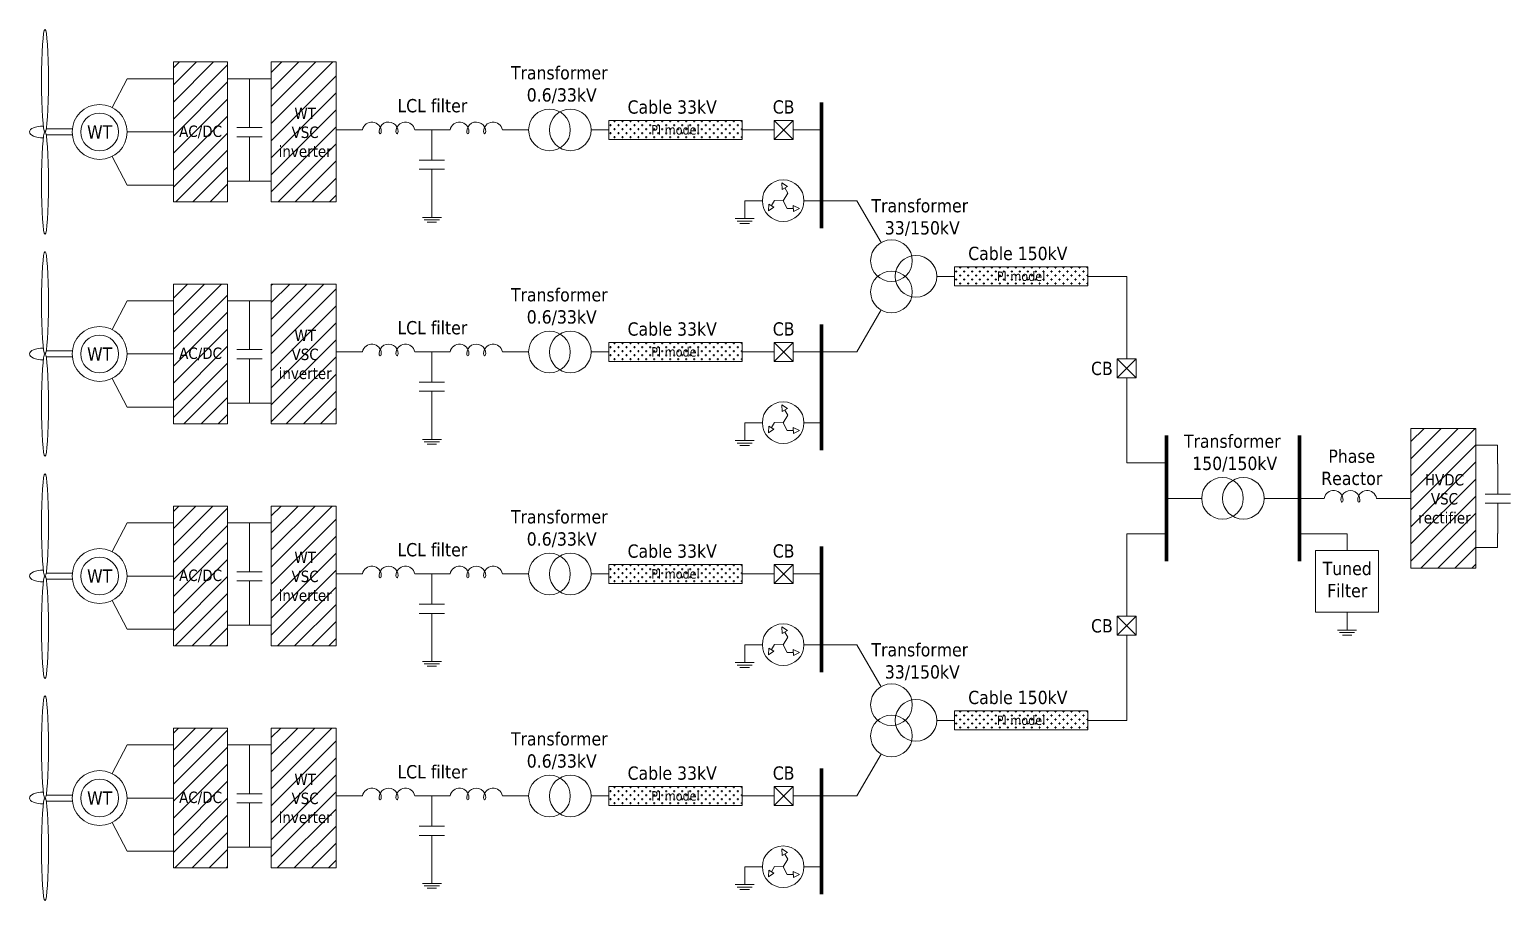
# Model space of a CAD drawing. Header units: millimetres. Extents: x 4328 to 5468, y 449 to 2965.
# Drawn here: x 4442.4 to 4687, y 2821.3 to 2965.1 of the extents above; entities that cross this region are included whole.
import ezdxf

# ---------------------------------------------------------------- set-up
doc = ezdxf.new("R2010")
doc.units = ezdxf.units.MM
doc.layers.get('0').update_dxf_attribs({"lineweight": 18})
doc.styles.add('Tahoma', font='tahoma.ttf')
pattern_1 = [(45, (3161.4237, 1914.605), (-1.4081042, 1.4081042), [])]
pattern_2 = [(45, (2537.4207, 1593.3266), (-1.4081042, 1.4081042), [])]

# ---------------------------------------------------------------- blocks, each defined once
blk = doc.blocks.new('kondensator')
for p, q in [((3389.41, 1425.75), (3389.41, 1412.38)), ((3394.26, 1425.75), (3394.26, 1412.38)), ((3373.53, 1419.07), (3377.98, 1419.07)), ((3377.98, 1419.07), (3389.41, 1419.07)), ((3394.26, 1419.07), (3405.69, 1419.07)), ((3405.69, 1419.07), (3410.14, 1419.07))]:
    blk.add_line(p, q)
blk = doc.blocks.new('uziemienie')
for p, q in [((3391.8, 1403.17), (3391.8, 1393.74)), ((3386.8, 1393.74), (3396.8, 1393.74)), ((3387.82, 1392.45), (3395.77, 1392.45)), ((3389.3, 1391.17), (3394.3, 1391.17))]:
    blk.add_line(p, q)
blk = doc.blocks.new('cewka')
for p, q in [((3373.53, 1451.88), (3378.05, 1451.88)), ((3405.62, 1451.88), (3410.14, 1451.88))]:
    blk.add_line(p, q)
for centre, radius, start, end in [((3382.98, 1451.03), 5, 358.76087, 170.19377), ((3391.84, 1451.03), 5, 358.76087, 180), ((3400.69, 1451.03), 5, 9.80623, 180), ((3396.27, 1451.03), 0.575, 349.15829, 10.84171)]:
    blk.add_arc(centre, radius, start, end)
for centre in [(3387.41, 1451.03), (3396.27, 1451.03)]:
    blk.add_ellipse(centre, major_axis=(0, -1.2), ratio=0.473983, start_param=4.712389, end_param=7.853982)

msp = doc.modelspace()

# ---------------------------------------------------------------- hatches: boundary and pattern name
at = {"transparency": 33554534}
h = msp.add_hatch(dxfattribs=at)
h.set_pattern_fill('ANSI31', color=256, scale=0.6272)
h.set_pattern_definition(pattern_2)
h.paths.add_polyline_path([(4475.08, 2959.78), (4466.13, 2959.78), (4466.13, 2936.67), (4475.08, 2936.67)])
h.paths.add_polyline_path([(4493.01, 2959.78), (4482.28, 2959.78), (4482.28, 2936.67), (4493.01, 2936.67)])
h.paths.add_polyline_path([(4466.44, 2946.44), (4474.8, 2946.44), (4474.8, 2950.5), (4466.44, 2950.5)], flags=24)
h.paths.add_polyline_path([(4482.95, 2943.06), (4492.67, 2943.06), (4492.67, 2953.44), (4482.95, 2953.44)], flags=24)
h = msp.add_hatch(dxfattribs=at)
h.set_pattern_fill('CROSS', color=256, scale=0.103488)
h.set_pattern_definition([(0, (3161.42366, 1987.9318), (0.6571488, 0.6571488), [0.3285744, -0.9857232]), (90, (3161.58795, 1987.7675), (-0.6571488, 0.6571488), [0.3285744, -0.9857232])])
h.paths.add_polyline_path([(4560.05, 2950.14), (4538.03, 2950.14), (4538.03, 2946.97), (4560.05, 2946.97)])
h.paths.add_polyline_path([(4544.4, 2946.92), (4553.66, 2946.92), (4553.66, 2950.3), (4544.4, 2950.3)], flags=9)
h = msp.add_hatch(dxfattribs=at)
h.set_pattern_fill('CROSS', color=256, scale=0.103488)
h.set_pattern_definition([(0, (3218.51604, 1963.75946), (0.6571488, 0.6571488), [0.3285744, -0.9857232]), (90, (3218.6803, 1963.5952), (-0.6571488, 0.6571488), [0.3285744, -0.9857232])])
h.paths.add_polyline_path([(4617.14, 2925.97), (4595.12, 2925.97), (4595.12, 2922.8), (4617.14, 2922.8)])
h.paths.add_polyline_path([(4601.5, 2922.74), (4610.75, 2922.74), (4610.75, 2926.13), (4601.5, 2926.13)], flags=9)
h = msp.add_hatch(dxfattribs=at)
h.set_pattern_fill('ANSI31', color=256, scale=0.6272)
h.set_pattern_definition(pattern_1)
h.paths.add_polyline_path([(4466.13, 2900), (4475.08, 2900), (4475.08, 2923.11), (4466.13, 2923.11)])
h.paths.add_polyline_path([(4482.28, 2923.11), (4482.28, 2900), (4493.01, 2900), (4493.01, 2923.11)])
h.paths.add_polyline_path([(4466.44, 2909.77), (4474.8, 2909.77), (4474.8, 2913.84), (4466.44, 2913.84)], flags=24)
h.paths.add_polyline_path([(4482.95, 2906.39), (4492.67, 2906.39), (4492.67, 2916.78), (4482.95, 2916.78)], flags=24)
h = msp.add_hatch(dxfattribs=at)
h.set_pattern_fill('CROSS', color=256, scale=0.103488)
h.set_pattern_definition([(0, (3161.42366, 1951.2684), (0.6571488, 0.6571488), [0.3285744, -0.9857232]), (90, (3161.58795, 1951.1041), (-0.6571488, 0.6571488), [0.3285744, -0.9857232])])
h.paths.add_polyline_path([(4560.05, 2913.48), (4538.03, 2913.48), (4538.03, 2910.31), (4560.05, 2910.31)])
h.paths.add_polyline_path([(4544.4, 2910.25), (4553.66, 2910.25), (4553.66, 2913.64), (4544.4, 2913.64)], flags=9)
h = msp.add_hatch(dxfattribs=at)
h.set_pattern_fill('ANSI31', color=256, scale=0.6272)
h.set_pattern_definition(pattern_1)
h.paths.add_polyline_path([(4681.26, 2899.27), (4670.53, 2899.27), (4670.53, 2876.17), (4681.26, 2876.17)])
h.paths.add_polyline_path([(4671.19, 2882.48), (4680.79, 2882.48), (4680.79, 2892.95), (4671.19, 2892.95)], flags=24)
h = msp.add_hatch(dxfattribs=at)
h.set_pattern_fill('ANSI31', color=256, scale=0.6272)
h.set_pattern_definition(pattern_2)
h.paths.add_polyline_path([(4475.08, 2886.45), (4466.13, 2886.45), (4466.13, 2863.34), (4475.08, 2863.34)])
h.paths.add_polyline_path([(4493.01, 2886.45), (4482.28, 2886.45), (4482.28, 2863.34), (4493.01, 2863.34)])
h.paths.add_polyline_path([(4466.44, 2873.11), (4474.8, 2873.11), (4474.8, 2877.17), (4466.44, 2877.17)], flags=24)
h.paths.add_polyline_path([(4482.95, 2869.73), (4492.67, 2869.73), (4492.67, 2880.11), (4482.95, 2880.11)], flags=24)
h = msp.add_hatch(dxfattribs=at)
h.set_pattern_fill('CROSS', color=256, scale=0.103488)
h.set_pattern_definition([(0, (3161.42366, 1914.60495), (0.6571488, 0.6571488), [0.3285744, -0.9857232]), (90, (3161.58795, 1914.44066), (-0.6571488, 0.6571488), [0.3285744, -0.9857232])])
h.paths.add_polyline_path([(4538.03, 2876.81), (4538.03, 2873.64), (4560.05, 2873.64), (4560.05, 2876.81)])
h.paths.add_polyline_path([(4544.4, 2873.59), (4553.66, 2873.59), (4553.66, 2876.98), (4544.4, 2876.98)], flags=9)
h = msp.add_hatch(dxfattribs=at)
h.set_pattern_fill('CROSS', color=256, scale=0.103488)
h.set_pattern_definition([(0, (3218.51604, 1890.4326), (0.6571488, 0.6571488), [0.3285744, -0.9857232]), (90, (3218.6803, 1890.26834), (-0.6571488, 0.6571488), [0.3285744, -0.9857232])])
h.paths.add_polyline_path([(4617.14, 2852.64), (4595.12, 2852.64), (4595.12, 2849.47), (4617.14, 2849.47)])
h.paths.add_polyline_path([(4601.5, 2849.42), (4610.75, 2849.42), (4610.75, 2852.8), (4601.5, 2852.8)], flags=9)
h = msp.add_hatch(dxfattribs=at)
h.set_pattern_fill('ANSI31', color=256, scale=0.6272)
h.set_pattern_definition(pattern_2)
h.paths.add_polyline_path([(4475.08, 2849.78), (4466.13, 2849.78), (4466.13, 2826.68), (4475.08, 2826.68)])
h.paths.add_polyline_path([(4493.01, 2849.78), (4482.28, 2849.78), (4482.28, 2826.68), (4493.01, 2826.68)])
h.paths.add_polyline_path([(4466.44, 2836.45), (4474.8, 2836.45), (4474.8, 2840.51), (4466.44, 2840.51)], flags=24)
h.paths.add_polyline_path([(4482.95, 2833.07), (4492.67, 2833.07), (4492.67, 2843.45), (4482.95, 2843.45)], flags=24)
h = msp.add_hatch(dxfattribs=at)
h.set_pattern_fill('CROSS', color=256, scale=0.103488)
h.set_pattern_definition([(0, (3161.42366, 1877.94153), (0.6571488, 0.6571488), [0.3285744, -0.9857232]), (90, (3161.58795, 1877.77725), (-0.6571488, 0.6571488), [0.3285744, -0.9857232])])
h.paths.add_polyline_path([(4560.05, 2840.15), (4538.03, 2840.15), (4538.03, 2836.98), (4560.05, 2836.98)])
h.paths.add_polyline_path([(4544.4, 2836.93), (4553.66, 2836.93), (4553.66, 2840.31), (4544.4, 2840.31)], flags=9)

# ---------------------------------------------------------------- linework, layer by layer
for p, q in [((4458.46, 2957.02), (4456.01, 2952.25)), ((4466.13, 2957.02), (4458.46, 2957.02)), ((4478.68, 2957.02), (4475.08, 2957.02)), ((4482.28, 2957.02), (4478.68, 2957.02)), ((4478.68, 2953.91), (4478.68, 2957.02)), ((4565.34, 2950.12), (4568.48, 2946.99)), ((4568.48, 2950.12), (4565.34, 2946.99)), ((4445.11, 2948.72), (4449.41, 2948.72)), ((4445.11, 2947.72), (4449.41, 2947.72)), ((4466.13, 2948.22), (4458.46, 2948.22)), ((4493.01, 2948.56), (4495.93, 2948.56)), ((4507.41, 2948.56), (4510.4, 2948.56)), ((4521.88, 2948.56), (4524.8, 2948.56)), ((4535.11, 2948.56), (4538.03, 2948.56)), ((4560.05, 2948.56), (4565.34, 2948.56)), ((4568.48, 2948.56), (4573.19, 2948.56)), ((4458.46, 2939.42), (4456.01, 2944.19)), ((4478.68, 2940.09), (4475.08, 2940.09)), ((4478.68, 2942.43), (4478.68, 2940.09)), ((4482.28, 2940.09), (4478.68, 2940.09)), ((4466.13, 2939.42), (4458.46, 2939.42)), ((4566.6, 2939.84), (4566.69, 2938.72)), ((4566.6, 2939.84), (4567.53, 2939.21)), ((4566.69, 2938.72), (4567.53, 2939.21)), ((4566.84, 2936.87), (4567.62, 2938.11)), ((4567.62, 2938.11), (4567.11, 2938.97)), ((4560.49, 2936.87), (4563.4, 2936.87)), ((4564.39, 2935.19), (4564.47, 2936.3)), ((4564.39, 2935.19), (4565.31, 2935.82)), ((4565.31, 2935.82), (4564.47, 2936.3)), ((4565.38, 2936.93), (4564.89, 2936.06)), ((4566.84, 2936.87), (4565.38, 2936.93)), ((4566.84, 2936.87), (4567.52, 2935.58)), ((4567.52, 2935.58), (4568.51, 2935.59)), ((4569.52, 2935.6), (4568.51, 2936.08)), ((4568.51, 2936.08), (4568.52, 2935.1)), ((4569.52, 2935.6), (4568.52, 2935.1)), ((4570.28, 2936.87), (4573.19, 2936.87)), ((4573.19, 2936.87), (4579.02, 2936.87)), ((4579.02, 2936.87), (4583.01, 2929.94)), ((4592.21, 2924.38), (4595.12, 2924.38)), ((4617.14, 2924.38), (4623.58, 2924.38)), ((4623.58, 2924.38), (4623.58, 2910.74)), ((4458.46, 2920.36), (4456.01, 2915.59)), ((4466.13, 2920.36), (4458.46, 2920.36)), ((4478.68, 2920.36), (4475.08, 2920.36)), ((4482.28, 2920.36), (4478.68, 2920.36)), ((4478.68, 2917.25), (4478.68, 2920.36)), ((4579.02, 2911.89), (4583.01, 2918.83)), ((4565.34, 2913.46), (4568.48, 2910.32)), ((4568.48, 2913.46), (4565.34, 2910.32)), ((4445.11, 2912.06), (4449.41, 2912.06)), ((4445.11, 2911.06), (4449.41, 2911.06)), ((4466.13, 2911.56), (4458.46, 2911.56)), ((4493.01, 2911.89), (4495.93, 2911.89)), ((4507.41, 2911.89), (4510.4, 2911.89)), ((4521.88, 2911.89), (4524.8, 2911.89)), ((4535.11, 2911.89), (4538.03, 2911.89)), ((4560.05, 2911.89), (4565.34, 2911.89)), ((4568.48, 2911.89), (4573.19, 2911.89)), ((4573.19, 2911.89), (4579.02, 2911.89)), ((4622.02, 2910.74), (4625.15, 2907.6)), ((4625.15, 2910.74), (4622.02, 2907.6)), ((4458.46, 2902.75), (4456.01, 2907.52)), ((4623.58, 2907.6), (4623.58, 2893.56)), ((4478.68, 2903.43), (4475.08, 2903.43)), ((4478.68, 2905.77), (4478.68, 2903.43)), ((4482.28, 2903.43), (4478.68, 2903.43)), ((4466.13, 2902.75), (4458.46, 2902.75)), ((4566.6, 2903.17), (4566.69, 2902.06)), ((4566.6, 2903.17), (4567.53, 2902.55)), ((4566.69, 2902.06), (4567.53, 2902.55)), ((4566.84, 2900.21), (4567.62, 2901.44)), ((4567.62, 2901.44), (4567.11, 2902.3)), ((4560.49, 2900.21), (4563.4, 2900.21)), ((4564.39, 2898.52), (4564.47, 2899.64)), ((4564.39, 2898.52), (4565.31, 2899.16)), ((4565.31, 2899.16), (4564.47, 2899.64)), ((4565.38, 2900.27), (4564.89, 2899.4)), ((4566.84, 2900.21), (4565.38, 2900.27)), ((4566.84, 2900.21), (4567.52, 2898.92)), ((4567.52, 2898.92), (4568.51, 2898.93)), ((4569.52, 2898.94), (4568.51, 2899.41)), ((4568.51, 2899.41), (4568.52, 2898.44)), ((4569.52, 2898.94), (4568.52, 2898.44)), ((4570.28, 2900.21), (4573.19, 2900.21)), ((4684.86, 2896.52), (4681.26, 2896.52)), ((4684.86, 2893.41), (4684.86, 2896.52)), ((4623.58, 2893.56), (4630.14, 2893.56)), ((4630.14, 2887.72), (4635.97, 2887.72)), ((4646.28, 2887.72), (4654.79, 2887.72)), ((4666.27, 2887.72), (4670.53, 2887.72)), ((4458.46, 2883.7), (4456.01, 2878.93)), ((4466.13, 2883.7), (4458.46, 2883.7)), ((4478.68, 2883.7), (4475.08, 2883.7)), ((4482.28, 2883.7), (4478.68, 2883.7)), ((4478.68, 2880.58), (4478.68, 2883.7)), ((4623.58, 2881.88), (4630.14, 2881.88)), ((4623.58, 2881.88), (4623.58, 2868.24)), ((4652.11, 2881.88), (4659.99, 2881.88)), ((4659.99, 2881.88), (4659.99, 2879.11)), ((4684.86, 2881.93), (4684.86, 2879.59)), ((4684.86, 2879.59), (4681.26, 2879.59)), ((4565.34, 2876.8), (4568.48, 2873.66)), ((4568.48, 2876.8), (4565.34, 2873.66)), ((4445.11, 2875.39), (4449.41, 2875.39)), ((4445.11, 2874.4), (4449.41, 2874.4)), ((4466.13, 2874.89), (4458.46, 2874.89)), ((4493.01, 2875.23), (4495.93, 2875.23)), ((4507.41, 2875.23), (4510.4, 2875.23)), ((4521.88, 2875.23), (4524.8, 2875.23)), ((4535.11, 2875.23), (4538.03, 2875.23)), ((4560.05, 2875.23), (4565.34, 2875.23)), ((4568.48, 2875.23), (4573.19, 2875.23)), ((4458.46, 2866.09), (4456.01, 2870.86)), ((4478.68, 2866.76), (4475.08, 2866.76)), ((4478.68, 2869.1), (4478.68, 2866.76)), ((4482.28, 2866.76), (4478.68, 2866.76)), ((4622.02, 2868.24), (4625.15, 2865.1)), ((4625.15, 2868.24), (4622.02, 2865.1)), ((4466.13, 2866.09), (4458.46, 2866.09)), ((4566.6, 2866.51), (4566.69, 2865.39)), ((4566.6, 2866.51), (4567.53, 2865.89)), ((4566.69, 2865.39), (4567.53, 2865.89)), ((4566.84, 2863.55), (4567.62, 2864.78)), ((4567.62, 2864.78), (4567.11, 2865.64)), ((4623.58, 2865.1), (4623.58, 2851.06)), ((4560.49, 2863.55), (4563.4, 2863.55)), ((4564.39, 2861.86), (4564.47, 2862.98)), ((4564.39, 2861.86), (4565.31, 2862.5)), ((4565.31, 2862.5), (4564.47, 2862.98)), ((4565.38, 2863.61), (4564.89, 2862.74)), ((4566.84, 2863.55), (4565.38, 2863.61)), ((4566.84, 2863.55), (4567.52, 2862.26)), ((4567.52, 2862.26), (4568.51, 2862.26)), ((4569.52, 2862.27), (4568.51, 2862.75)), ((4568.51, 2862.75), (4568.52, 2861.78)), ((4569.52, 2862.27), (4568.52, 2861.78)), ((4570.28, 2863.55), (4573.19, 2863.55)), ((4573.19, 2863.55), (4579.02, 2863.55)), ((4579.02, 2863.55), (4583.01, 2856.61)), ((4592.21, 2851.06), (4595.12, 2851.06)), ((4617.14, 2851.06), (4623.58, 2851.06)), ((4458.46, 2847.03), (4456.01, 2842.26)), ((4466.13, 2847.03), (4458.46, 2847.03)), ((4478.68, 2847.03), (4475.08, 2847.03)), ((4482.28, 2847.03), (4478.68, 2847.03)), ((4478.68, 2843.92), (4478.68, 2847.03)), ((4579.02, 2838.57), (4583.01, 2845.5)), ((4565.34, 2840.13), (4568.48, 2837)), ((4568.48, 2840.13), (4565.34, 2837)), ((4445.11, 2838.73), (4449.41, 2838.73)), ((4445.11, 2837.73), (4449.41, 2837.73)), ((4466.13, 2838.23), (4458.46, 2838.23)), ((4493.01, 2838.57), (4495.93, 2838.57)), ((4507.41, 2838.57), (4510.4, 2838.57)), ((4521.88, 2838.57), (4524.8, 2838.57)), ((4535.11, 2838.57), (4538.03, 2838.57)), ((4560.05, 2838.57), (4565.34, 2838.57)), ((4568.48, 2838.57), (4573.19, 2838.57)), ((4573.19, 2838.57), (4579.02, 2838.57)), ((4458.46, 2829.43), (4456.01, 2834.2)), ((4478.68, 2832.44), (4478.68, 2830.1)), ((4478.68, 2830.1), (4475.08, 2830.1)), ((4482.28, 2830.1), (4478.68, 2830.1)), ((4466.13, 2829.43), (4458.46, 2829.43)), ((4566.6, 2829.85), (4566.69, 2828.73)), ((4566.6, 2829.85), (4567.53, 2829.22)), ((4566.69, 2828.73), (4567.53, 2829.22)), ((4566.84, 2826.88), (4567.62, 2828.12)), ((4567.62, 2828.12), (4567.11, 2828.98)), ((4560.49, 2826.88), (4563.4, 2826.88)), ((4564.39, 2825.2), (4564.47, 2826.31)), ((4564.39, 2825.2), (4565.31, 2825.83)), ((4565.31, 2825.83), (4564.47, 2826.31)), ((4565.38, 2826.94), (4564.89, 2826.07)), ((4566.84, 2826.88), (4565.38, 2826.94)), ((4566.84, 2826.88), (4567.52, 2825.59)), ((4567.52, 2825.59), (4568.51, 2825.6)), ((4569.52, 2825.61), (4568.51, 2826.09)), ((4568.51, 2826.09), (4568.52, 2825.11)), ((4569.52, 2825.61), (4568.52, 2825.11)), ((4570.28, 2826.88), (4573.19, 2826.88))]:
    msp.add_line(p, q)
at = {"lineweight": 70}
for p, q in [((4573.19, 2953.09), (4573.19, 2932.34)), ((4573.19, 2895.67), (4573.19, 2916.43)), ((4630.14, 2898.1), (4630.14, 2877.34)), ((4652.11, 2898.1), (4652.11, 2877.34)), ((4573.19, 2859.01), (4573.19, 2879.77)), ((4573.19, 2822.35), (4573.19, 2843.1))]:
    msp.add_line(p, q, dxfattribs=at)
for points in [[(4475.08, 2959.78), (4466.13, 2959.78), (4466.13, 2936.67), (4475.08, 2936.67)], [(4493.01, 2959.78), (4482.28, 2959.78), (4482.28, 2936.67), (4493.01, 2936.67)], [(4538.03, 2950.14), (4560.05, 2950.14), (4560.05, 2946.97), (4538.03, 2946.97)], [(4565.34, 2946.99), (4568.48, 2946.99), (4568.48, 2950.12), (4565.34, 2950.12)], [(4595.12, 2925.97), (4617.14, 2925.97), (4617.14, 2922.8), (4595.12, 2922.8)], [(4475.08, 2923.11), (4466.13, 2923.11), (4466.13, 2900), (4475.08, 2900)], [(4493.01, 2923.11), (4482.28, 2923.11), (4482.28, 2900), (4493.01, 2900)], [(4538.03, 2913.48), (4560.05, 2913.48), (4560.05, 2910.31), (4538.03, 2910.31)], [(4565.34, 2910.32), (4568.48, 2910.32), (4568.48, 2913.46), (4565.34, 2913.46)], [(4622.02, 2907.6), (4625.15, 2907.6), (4625.15, 2910.74), (4622.02, 2910.74)], [(4681.26, 2899.27), (4670.53, 2899.27), (4670.53, 2876.17), (4681.26, 2876.17)], [(4475.08, 2886.45), (4466.13, 2886.45), (4466.13, 2863.34), (4475.08, 2863.34)], [(4493.01, 2886.45), (4482.28, 2886.45), (4482.28, 2863.34), (4493.01, 2863.34)], [(4654.79, 2879.11), (4665.18, 2879.11), (4665.18, 2868.91), (4654.79, 2868.91)], [(4538.03, 2876.81), (4560.05, 2876.81), (4560.05, 2873.64), (4538.03, 2873.64)], [(4565.34, 2873.66), (4568.48, 2873.66), (4568.48, 2876.8), (4565.34, 2876.8)], [(4622.02, 2865.1), (4625.15, 2865.1), (4625.15, 2868.24), (4622.02, 2868.24)], [(4595.12, 2852.64), (4617.14, 2852.64), (4617.14, 2849.47), (4595.12, 2849.47)], [(4475.08, 2849.78), (4466.13, 2849.78), (4466.13, 2826.68), (4475.08, 2826.68)], [(4493.01, 2849.78), (4482.28, 2849.78), (4482.28, 2826.68), (4493.01, 2826.68)], [(4538.03, 2840.15), (4560.05, 2840.15), (4560.05, 2836.98), (4538.03, 2836.98)], [(4565.34, 2837), (4568.48, 2837), (4568.48, 2840.13), (4565.34, 2840.13)]]:
    msp.add_lwpolyline(points, close=True)
for centre, radius in [((4453.93, 2948.22), 4.54), ((4453.93, 2948.22), 3.12), ((4528.24, 2948.56), 3.44), ((4531.68, 2948.56), 3.44), ((4566.84, 2936.87), 3.44), ((4584.73, 2926.96), 3.44), ((4588.77, 2924.38), 3.44), ((4584.73, 2921.8), 3.44), ((4453.93, 2911.56), 4.54), ((4453.93, 2911.56), 3.12), ((4528.24, 2911.89), 3.44), ((4531.68, 2911.89), 3.44), ((4566.84, 2900.21), 3.44), ((4639.41, 2887.72), 3.44), ((4642.85, 2887.72), 3.44), ((4453.93, 2874.89), 4.54), ((4453.93, 2874.89), 3.12), ((4528.24, 2875.23), 3.44), ((4531.68, 2875.23), 3.44), ((4566.84, 2863.55), 3.44), ((4584.73, 2853.64), 3.44), ((4588.77, 2851.06), 3.44), ((4584.73, 2848.48), 3.44), ((4453.93, 2838.23), 4.54), ((4453.93, 2838.23), 3.12), ((4528.24, 2838.57), 3.44), ((4531.68, 2838.57), 3.44), ((4566.84, 2826.88), 3.44)]:
    msp.add_circle(centre, radius)
for centre in [(4444.91, 2956.67), (4444.91, 2920.01), (4444.91, 2883.34), (4444.91, 2846.68)]:
    msp.add_ellipse(centre, major_axis=(0, -8.45), ratio=0.068078)
for centre in [(4444.67, 2948.22), (4444.67, 2911.56), (4444.67, 2874.89), (4444.67, 2838.23)]:
    msp.add_ellipse(centre, major_axis=(-2.31, 0), ratio=0.425258, start_param=4.723649, end_param=7.842721)
at = {"extrusion": (0, 0, -1)}
for centre in [(4444.91, 2939.77), (4444.91, 2903.11), (4444.91, 2866.44), (4444.91, 2829.78)]:
    msp.add_ellipse(centre, major_axis=(0, 8.45), ratio=0.068078, dxfattribs=at)

# ---------------------------------------------------------------- block references
at = {"xscale": 0.3136, "yscale": 0.3136, "zscale": 0.3136, "rotation": 270}
for p in [(4033.66, 4011.85), (4063.78, 4006.5), (4033.66, 3975.19), (4063.78, 3969.83), (4239.85, 3951.35), (4033.66, 3938.52), (4063.78, 3933.17), (4033.66, 3901.86), (4063.78, 3896.5)]:
    msp.add_blockref('kondensator', p, dxfattribs=at)
at = {"xscale": 0.3136, "yscale": 0.3136, "zscale": 0.3136}
for name, p in [('cewka', (3437.99, 2493.25)), ('cewka', (3452.46, 2493.25)), ('uziemienie', (3445.14, 2497.04)), ('uziemienie', (3496.82, 2496.84)), ('cewka', (3437.99, 2456.58)), ('cewka', (3452.46, 2456.58)), ('uziemienie', (3445.14, 2460.38)), ('uziemienie', (3496.82, 2460.18)), ('cewka', (3596.85, 2432.41)), ('cewka', (3437.99, 2419.92)), ('cewka', (3452.46, 2419.92)), ('uziemienie', (3596.32, 2428.88)), ('uziemienie', (3445.14, 2423.71)), ('uziemienie', (3496.82, 2423.51)), ('cewka', (3437.99, 2383.26)), ('cewka', (3452.46, 2383.26)), ('uziemienie', (3445.14, 2387.05)), ('uziemienie', (3496.82, 2386.85))]:
    msp.add_blockref(name, p, dxfattribs=at)

# ---------------------------------------------------------------- texts
at = {"attachment_point": 5, "style": 'Tahoma'}
for s, width, insert, char_height in [('Transformer\\P 0.6/33kV', 94.212, (4529.85, 2956.03), 2.1952), ('LCL filter', 94.212, (4508.89, 2952.54), 2.195), ('Cable 33kV', 197.8149, (4548.51, 2952.32), 2.195), ('CB', 197.8149, (4566.91, 2952.33), 2.195), ('WT\\PVSC\\Pinverter', 19.8691, (4487.88, 2948.15), 1.882), ('WT', 19.8691, (4453.93, 2948.22), 2.195), ('AC/DC', 19.8691, (4470.6, 2948.22), 1.882), ('PI model', 197.8149, (4549.04, 2948.56), 1.568), ('Transformer\\P 33/150kV', 94.212, (4589.41, 2934.08), 2.1952), ('Cable 150kV', 197.8149, (4605.6, 2928.15), 2.1952), ('PI model', 197.8149, (4606.13, 2924.38), 1.568), ('Transformer\\P 0.6/33kV', 94.212, (4529.85, 2919.37), 2.1952), ('LCL filter', 94.212, (4508.89, 2915.88), 2.195), ('Cable 33kV', 197.8149, (4548.51, 2915.66), 2.195), ('CB', 197.8149, (4566.91, 2915.67), 2.195), ('WT\\PVSC\\Pinverter', 19.8691, (4487.88, 2911.48), 1.882), ('WT', 19.8691, (4453.93, 2911.56), 2.195), ('AC/DC', 19.8691, (4470.6, 2911.56), 1.882), ('PI model', 197.8149, (4549.04, 2911.89), 1.568), ('CB', 197.8149, (4619.49, 2909.16), 2.195), ('Transformer\\P 150/150kV', 94.212, (4641.02, 2895.19), 2.1952), ('Phase\\PReactor', 94.212, (4660.76, 2892.83), 2.195), ('HVDC\\PVSC\\Prectifier', 19.8691, (4676.07, 2887.63), 1.882), ('Transformer\\P 0.6/33kV', 94.212, (4529.85, 2882.7), 2.1952), ('WT\\PVSC\\Pinverter', 19.8691, (4487.88, 2874.82), 1.882), ('LCL filter', 94.212, (4508.89, 2879.22), 2.195), ('Cable 33kV', 197.8149, (4548.51, 2878.99), 2.195), ('CB', 197.8149, (4566.91, 2879.01), 2.195), ('Tuned\\PFilter', 94.212, (4660.01, 2874.29), 2.195), ('WT', 19.8691, (4453.93, 2874.89), 2.195), ('AC/DC', 19.8691, (4470.6, 2874.89), 1.882), ('PI model', 197.8149, (4549.04, 2875.23), 1.568), ('CB', 197.8149, (4619.49, 2866.65), 2.195), ('Transformer\\P 33/150kV', 94.212, (4589.41, 2860.75), 2.1952), ('Cable 150kV', 197.8149, (4605.6, 2854.82), 2.1952), ('PI model', 197.8149, (4606.13, 2851.06), 1.568), ('Transformer\\P 0.6/33kV', 94.212, (4529.85, 2846.04), 2.1952), ('WT\\PVSC\\Pinverter', 19.8691, (4487.88, 2838.16), 1.882), ('LCL filter', 94.212, (4508.89, 2842.55), 2.195), ('Cable 33kV', 197.8149, (4548.51, 2842.33), 2.195), ('CB', 197.8149, (4566.91, 2842.34), 2.195), ('WT', 19.8691, (4453.93, 2838.23), 2.195), ('AC/DC', 19.8691, (4470.6, 2838.23), 1.882), ('PI model', 197.8149, (4549.04, 2838.57), 1.568)]:
    msp.add_mtext_dynamic_manual_height_columns(s, width=width, gutter_width=12.5, heights=[0], dxfattribs=dict(at, insert=insert, char_height=char_height))

doc.saveas('drawing.dxf')
